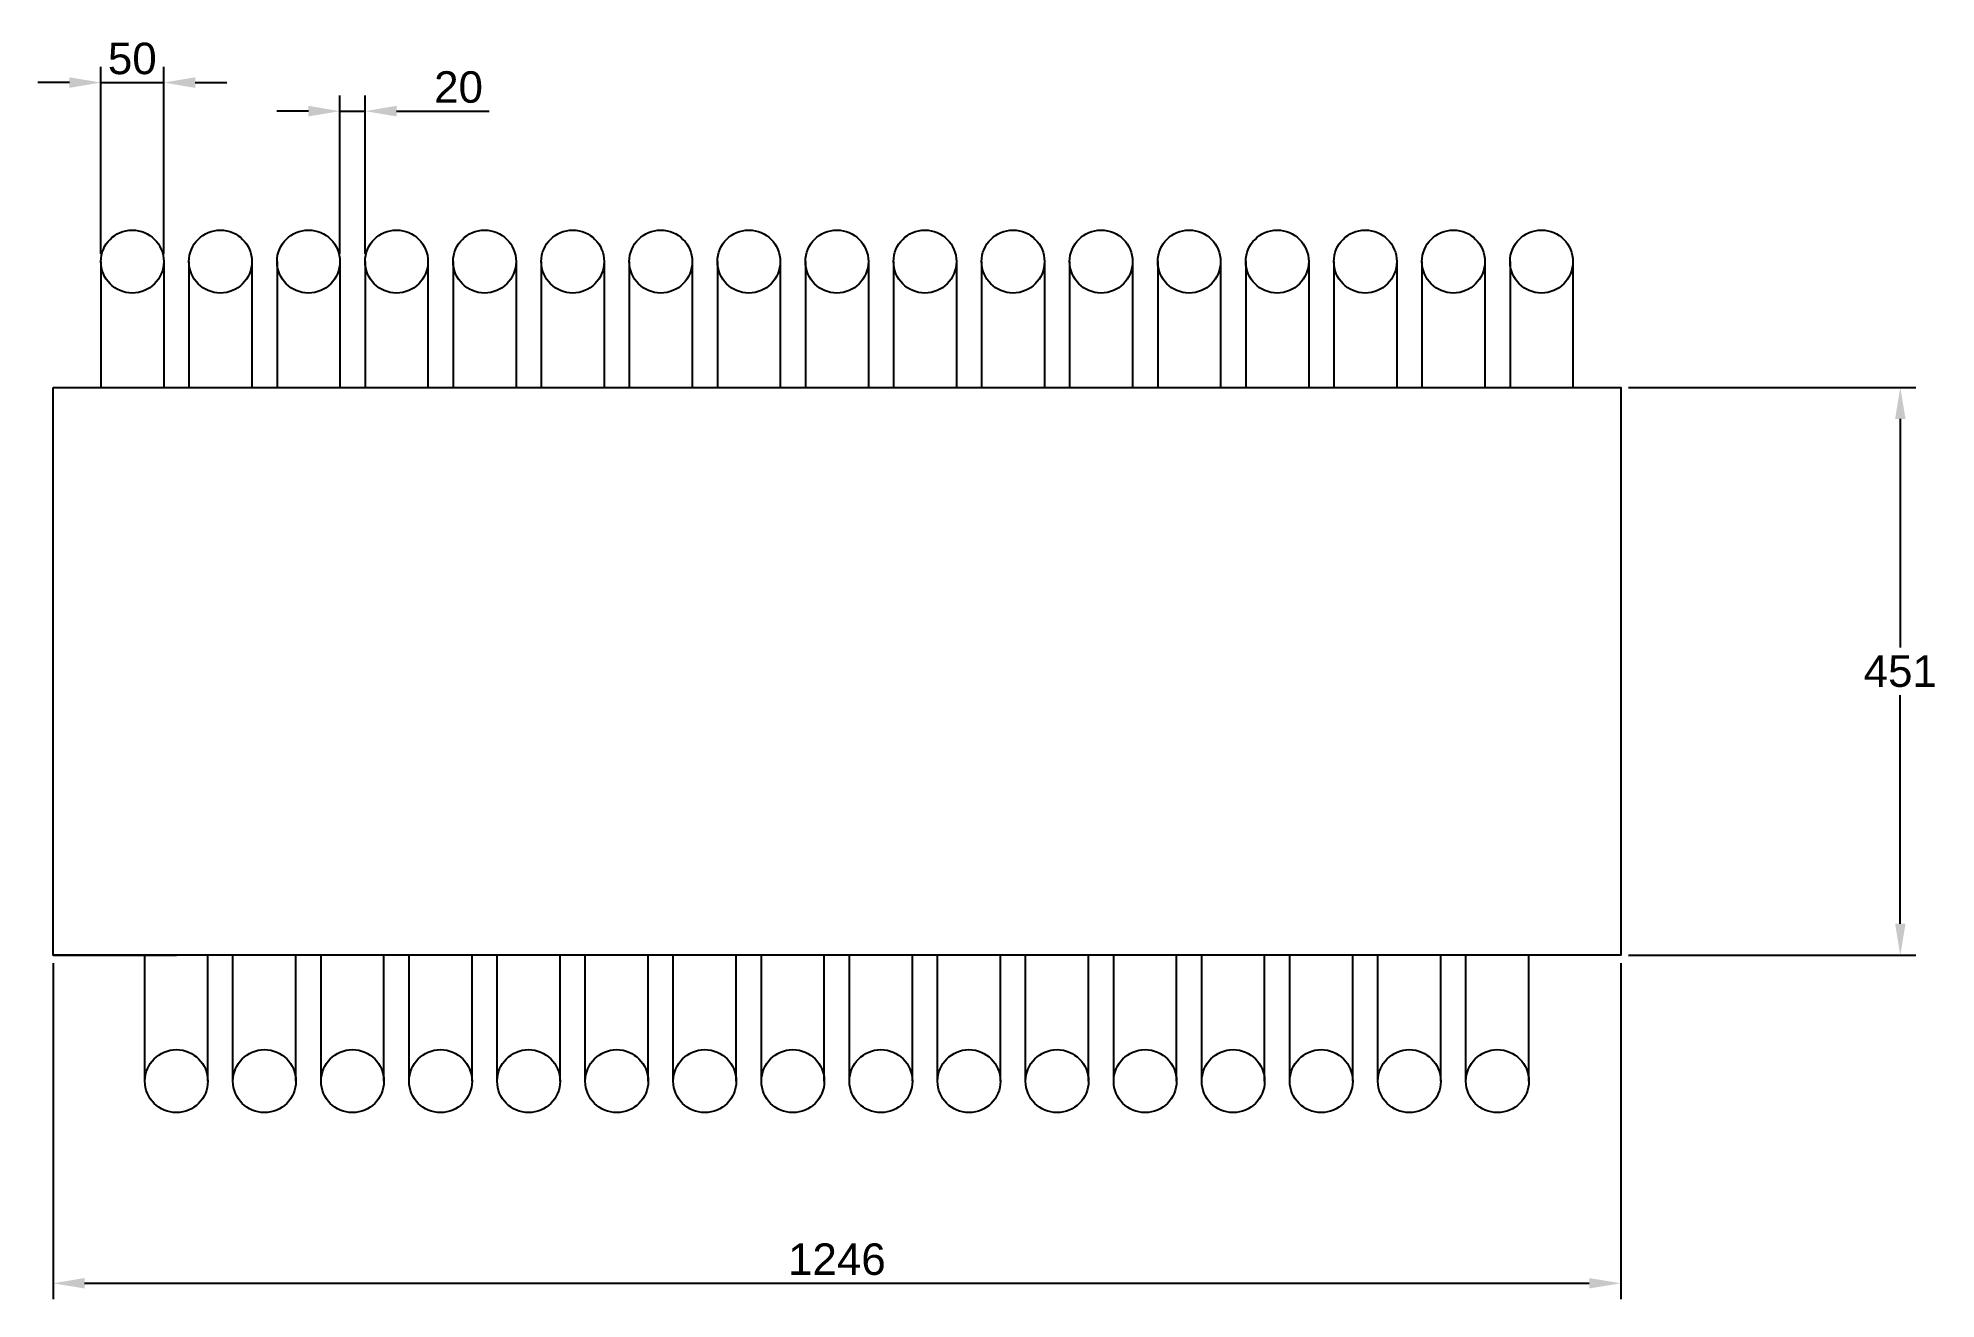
# Model space of a CAD drawing. Header units: millimetres. Extents: x 2480 to 3989, y 1296 to 2298.
import ezdxf

# ---------------------------------------------------------------- set-up
doc = ezdxf.new("R2010")
doc.units = ezdxf.units.MM
doc.styles.get("Standard").update_dxf_attribs({"font": 'arial.ttf'})
doc.dimstyles.new('ISO-25', dxfattribs={"dimscale": 10, "dimtxt": 2.5, "dimasz": 2.5, "dimexe": 1.25, "dimexo": 0.625, "dimtad": 1, "dimtih": 1, "dimtoh": 1, "dimtxsty": 'Standard', "dimcen": 2.5, "dimadec": 0, "dimazin": 0, "dimtfac": 1, "dimtmove": 0, "dimatfit": 3, "dimfxl": 1, "dimarcsym": 0})

# ---------------------------------------------------------------- blocks, each defined once
blk = doc.blocks.new('*U1')
for p, q in [((-25, 37.5), (-25, -62.5)), ((25, 37.5), (25, -62.5))]:
    blk.add_line(p, q)
blk.add_circle((0, 37.5), 25)
blk = doc.blocks.new('*U2')
at = {"color": 0, "linetype": 'ByBlock', "lineweight": -2, "transparency": 16777216}
for p in [(0, 0), (70, 0), (140, 0), (210, 0), (280, 0), (350, 0), (420, 0), (490, 0), (560, 0), (630, 0), (700, 0), (770, 0), (840, 0), (910, 0), (980, 0), (1050, 0), (1120, 0)]:
    blk.add_blockref('*U1', p, dxfattribs=at)
blk = doc.blocks.new('*U3')
for p, q in [((-25, -37.5), (-25, 62.5)), ((25, -37.5), (25, 62.5))]:
    blk.add_line(p, q)
blk.add_circle((0, -37.5), 25)
blk = doc.blocks.new('*U4')
at = {"color": 0, "linetype": 'ByBlock', "lineweight": -2, "transparency": 16777216}
for p in [(0, 0), (70, 0), (140, 0), (210, 0), (280, 0), (350, 0), (420, 0), (490, 0), (560, 0), (630, 0), (700, 0), (770, 0), (840, 0), (910, 0), (980, 0), (1050, 0)]:
    blk.add_blockref('*U3', p, dxfattribs=at)
blk = doc.blocks.new('*D5')
at = {"color": 0, "lineweight": -2, "transparency": 16777216}
for p, q in [((3744.6, 2020.2), (3973, 2020.2)), ((3960.5, 1995.2), (3960.5, 1813.7)), ((3960.5, 1594.2), (3960.5, 1775.7)), ((3744.6, 1569.2), (3973, 1569.2))]:
    blk.add_line(p, q, dxfattribs=at)
at = {"color": 0, "transparency": 16777216}
for points in [[(3956.4, 1995.2), (3964.7, 1995.2), (3960.5, 2020.2)], [(3956.4, 1594.2), (3964.7, 1594.2), (3960.5, 1569.2)]]:
    blk.add_solid(points, dxfattribs=at)
at = {"layer": 'Defpoints', "color": 0, "transparency": 16777216}
for p in [(3738.3, 2020.2), (3738.3, 1569.2), (3960.5, 1569.2)]:
    blk.add_point(p, dxfattribs=at)
at = {"color": 0, "transparency": 16777216, "insert": (3960.5, 1794.7), "char_height": 25, "attachment_point": 5}
blk.add_mtext('451', dxfattribs=at)
blk = doc.blocks.new('*D7')
at = {"color": 0, "lineweight": -2, "transparency": 16777216}
for p, q in [((2492.3, 1562.9), (2492.3, 1296.1)), ((3738.3, 1562.9), (3738.3, 1296.1)), ((2517.3, 1308.6), (3713.3, 1308.6))]:
    blk.add_line(p, q, dxfattribs=at)
at = {"color": 0, "transparency": 16777216}
for points in [[(2517.3, 1312.8), (2517.3, 1304.5), (2492.3, 1308.6)], [(3713.3, 1312.8), (3713.3, 1304.5), (3738.3, 1308.6)]]:
    blk.add_solid(points, dxfattribs=at)
at = {"layer": 'Defpoints', "color": 0, "transparency": 16777216}
for p in [(2492.3, 1569.2), (3738.3, 1569.2), (3738.3, 1308.6)]:
    blk.add_point(p, dxfattribs=at)
at = {"color": 0, "transparency": 16777216, "insert": (3115.3, 1327.6), "char_height": 25, "attachment_point": 5}
blk.add_mtext('1246', dxfattribs=at)
blk = doc.blocks.new('*D8')
at = {"color": 0, "lineweight": -2, "transparency": 16777216}
for p, q in [((2530.3, 2126.4), (2530.3, 2274.9)), ((2580.3, 2126.4), (2580.3, 2274.9)), ((2505.3, 2262.4), (2480.3, 2262.4)), ((2530.3, 2262.4), (2580.3, 2262.4)), ((2605.3, 2262.4), (2630.3, 2262.4))]:
    blk.add_line(p, q, dxfattribs=at)
at = {"color": 0, "transparency": 16777216}
for points in [[(2505.3, 2266.6), (2505.3, 2258.2), (2530.3, 2262.4)], [(2605.3, 2266.6), (2605.3, 2258.2), (2580.3, 2262.4)]]:
    blk.add_solid(points, dxfattribs=at)
at = {"layer": 'Defpoints', "color": 0, "transparency": 16777216}
for p in [(2580.3, 2262.4), (2530.3, 2120.2), (2580.3, 2120.2)]:
    blk.add_point(p, dxfattribs=at)
at = {"color": 0, "transparency": 16777216, "insert": (2555.3, 2281.4), "char_height": 25, "attachment_point": 5}
blk.add_mtext('50', dxfattribs=at)
blk = doc.blocks.new('*D9')
at = {"color": 0, "lineweight": -2, "transparency": 16777216}
for p, q in [((2720.3, 2126.4), (2720.3, 2252.2)), ((2740.3, 2126.4), (2740.3, 2252.2)), ((2695.3, 2239.7), (2670.3, 2239.7)), ((2720.3, 2239.7), (2740.3, 2239.7)), ((2765.3, 2239.7), (2839, 2239.7))]:
    blk.add_line(p, q, dxfattribs=at)
at = {"color": 0, "transparency": 16777216}
for points in [[(2695.3, 2243.9), (2695.3, 2235.5), (2720.3, 2239.7)], [(2765.3, 2243.9), (2765.3, 2235.5), (2740.3, 2239.7)]]:
    blk.add_solid(points, dxfattribs=at)
at = {"layer": 'Defpoints', "color": 0, "transparency": 16777216}
for p in [(2740.3, 2239.7), (2720.3, 2120.2), (2740.3, 2120.2)]:
    blk.add_point(p, dxfattribs=at)
at = {"color": 0, "transparency": 16777216, "insert": (2814.6, 2258.7), "char_height": 25, "attachment_point": 5}
blk.add_mtext('20', dxfattribs=at)

msp = doc.modelspace()

# ---------------------------------------------------------------- linework, layer by layer
for p, q in [((2492.31, 2020.194), (2555.31, 2020.194)), ((2492.31, 1569.194), (2590.31, 1569.194))]:
    msp.add_line(p, q)
msp.add_lwpolyline([(2492.31, 2020.194), (3738.31, 2020.194), (3738.31, 1569.194), (2492.31, 1569.194)], close=True)

# ---------------------------------------------------------------- block references
for name, p in [('*U2', (2555.31, 2082.694)), ('*U4', (2590.31, 1506.694))]:
    msp.add_blockref(name, p)

# ---------------------------------------------------------------- dimensions: what is measured, and where the dimension line sits
for base, p1, p2, picture, middle in [((2580.31, 2262.398), (2530.31, 2120.194), (2580.31, 2120.194), '*D8', (2555.31, 2281.413)), ((2740.31, 2239.695), (2720.31, 2120.194), (2740.31, 2120.194), '*D9', (2814.636, 2258.709)), ((3738.31, 1308.619), (2492.31, 1569.194), (3738.31, 1569.194), '*D7', (3115.31, 1327.634))]:
    dim = msp.add_linear_dim(base=base, p1=p1, p2=p2, dimstyle='ISO-25')
    dim.commit()
    dim.dimension.update_dxf_attribs({"geometry": picture, "text_midpoint": middle})
dim = msp.add_linear_dim(base=(3960.538, 1569.194), p1=(3738.31, 2020.194), p2=(3738.31, 1569.194), angle=90, dimstyle='ISO-25')
dim.commit()
dim.dimension.update_dxf_attribs({"geometry": '*D5', "text_midpoint": (3960.538, 1794.694)})

doc.saveas('drawing.dxf')
